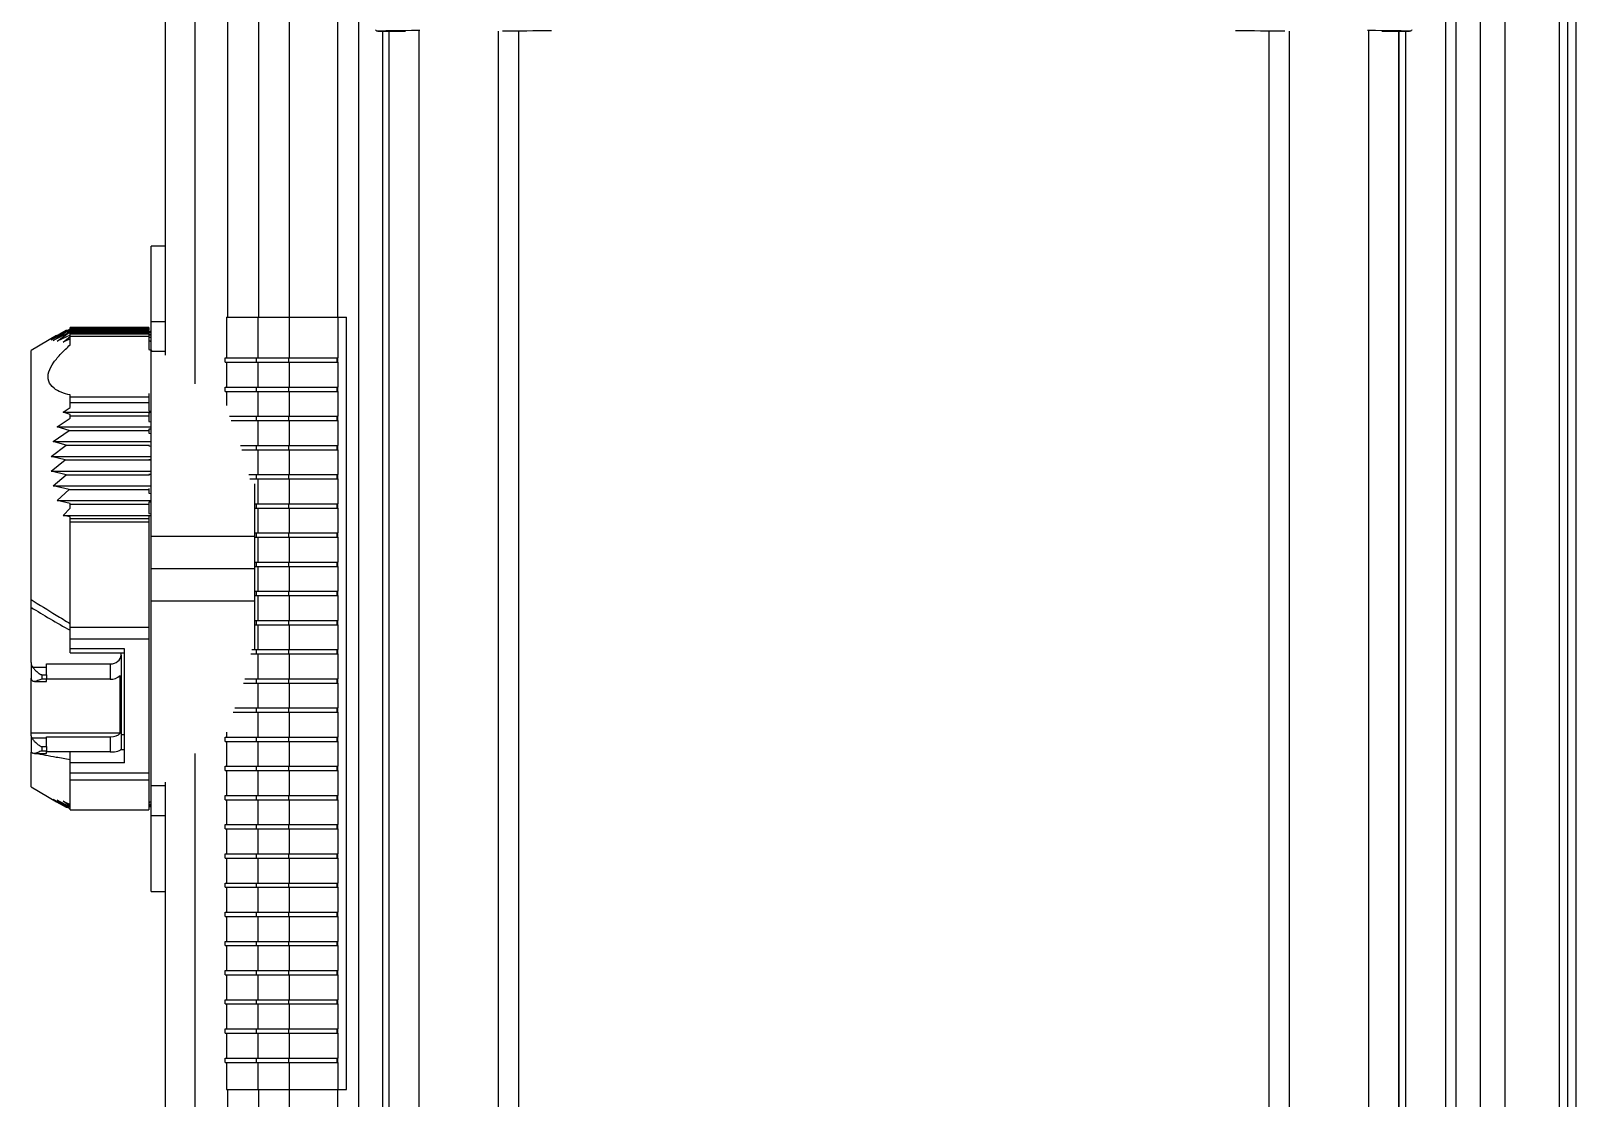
# Model space of a CAD drawing. Extents: x 7 to 135, y 3 to 97.
# Drawn here: x 52.17 to 61.17, y 74.77 to 80.99 of the extents above; entities that cross this region are included whole.
import ezdxf

# ---------------------------------------------------------------- set-up
doc = ezdxf.new("R2010")
doc.units = 0
doc.header["$MEASUREMENT"] = 0
doc.layers.add('OBJECT', color=7, linetype='CONTINUOUS')

msp = doc.modelspace()

# ---------------------------------------------------------------- linework, layer by layer
at = {"layer": 'OBJECT'}
for p, q in [((52.9485, 81.6983), (52.9485, 79.1024)), ((53.1208, 81.6983), (53.1208, 78.9351)), ((53.3126, 81.6983), (53.3126, 79.3245)), ((53.4932, 81.6983), (53.4932, 79.3245)), ((53.6705, 81.6983), (53.6705, 79.3245)), ((53.9522, 81.6983), (53.9522, 79.3245)), ((54.075, 81.6983), (54.075, 73.7293)), ((60.4119, 81.6983), (60.4119, 73.7699)), ((60.4717, 81.6883), (60.4717, 73.9013)), ((60.614, 81.6883), (60.614, 73.9013)), ((60.7578, 81.6883), (60.7578, 73.9013)), ((61.0745, 81.6883), (61.0745, 73.9013)), ((61.1233, 81.6883), (61.1233, 73.9013)), ((61.1733, 73.8961), (61.1733, 81.6883)), ((54.1884, 80.99), (54.3489, 80.99)), ((54.2152, 80.99), (54.2152, 73.7293)), ((54.2525, 80.99), (54.2525, 73.7293)), ((54.4271, 80.9903), (54.4271, 73.7293)), ((54.8894, 80.9903), (54.8894, 73.3543)), ((55.0076, 80.9912), (55.0076, 73.3543)), ((59.3823, 80.9912), (59.3823, 73.3543)), ((59.5007, 80.9903), (59.5007, 73.3543)), ((59.963, 80.9903), (59.963, 73.3543)), ((60.0413, 80.99), (60.2018, 80.99)), ((60.1385, 80.99), (60.1385, 73.3543)), ((60.1396, 80.99), (60.1396, 73.3543)), ((60.1787, 80.99), (60.1787, 73.3543)), ((52.9485, 79.7383), (52.8664, 79.7383)), ((52.8664, 79.298), (52.8664, 79.7383)), ((52.9485, 79.298), (52.8664, 79.298)), ((52.8664, 79.1236), (52.8664, 79.298)), ((53.3063, 79.3245), (53.3063, 79.087)), ((53.3063, 79.3245), (53.4892, 79.3245)), ((53.4892, 79.3245), (53.4892, 79.087)), ((53.4892, 79.3245), (53.6718, 79.3245)), ((53.6718, 79.3245), (53.6718, 79.087)), ((53.6718, 79.3245), (53.9541, 79.3245)), ((53.9541, 79.3245), (53.9541, 79.087)), ((53.9541, 79.3245), (54.0033, 79.3245)), ((54.0033, 79.3245), (54.0033, 74.8245)), ((54.0033, 79.3245), (54.0047, 79.3245)), ((52.3154, 79.2165), (52.1664, 79.1297)), ((52.2832, 79.1977), (52.3705, 79.2483)), ((52.3647, 79.2436), (52.2832, 79.1977)), ((52.2832, 79.193), (52.3647, 79.2436)), ((52.3705, 79.2389), (52.2832, 79.193)), ((52.2952, 79.1882), (52.3705, 79.2389)), ((52.3877, 79.2342), (52.2952, 79.1882)), ((52.3189, 79.1835), (52.3877, 79.2342)), ((52.3943, 79.2192), (52.3189, 79.1835)), ((52.354, 79.1788), (52.3943, 79.212)), ((52.3943, 79.1971), (52.354, 79.1788)), ((52.3647, 79.2436), (52.8539, 79.2436)), ((52.3705, 79.2483), (52.8539, 79.2483)), ((52.3705, 79.2389), (52.8539, 79.2389)), ((52.3791, 79.2483), (52.3877, 79.253)), ((52.3877, 79.253), (52.8539, 79.253)), ((52.3877, 79.2342), (52.8539, 79.2342)), ((52.8539, 79.264), (52.3943, 79.264)), ((52.3943, 79.2577), (52.3943, 79.264)), ((52.3943, 79.253), (52.3943, 79.2577)), ((52.3943, 79.2577), (52.8539, 79.2577)), ((52.3943, 79.2252), (52.3943, 79.2294)), ((52.3943, 79.2294), (52.8539, 79.2294)), ((52.8539, 79.2252), (52.3943, 79.2252)), ((52.3943, 79.2135), (52.3943, 79.2252)), ((52.3943, 79.1627), (52.3943, 79.2135)), ((52.3943, 79.2135), (52.8539, 79.2135)), ((52.8539, 79.264), (52.8539, 79.2577)), ((52.8539, 79.2577), (52.8539, 79.253)), ((52.8539, 79.253), (52.8539, 79.2483)), ((52.8539, 79.2436), (52.8664, 79.2418)), ((52.8539, 79.2389), (52.8539, 79.2351)), ((52.8539, 79.2351), (52.8664, 79.2333)), ((52.8539, 79.2342), (52.8539, 79.2294)), ((52.8539, 79.2294), (52.8539, 79.2252)), ((52.8539, 79.2252), (52.8539, 79.2135)), ((52.8629, 79.2223), (52.8539, 79.2228)), ((52.8539, 79.2175), (52.8664, 79.2157)), ((52.8539, 79.2135), (52.8539, 79.1353)), ((52.8664, 79.2038), (52.8539, 79.2053)), ((52.8539, 79.1878), (52.8664, 79.1859)), ((52.1664, 77.6793), (52.1664, 79.1297)), ((52.9485, 79.1236), (52.8664, 79.1236)), ((52.8664, 78.0463), (52.8664, 79.1236)), ((53.2983, 79.062), (53.2983, 79.087)), ((53.2983, 79.087), (53.4812, 79.087)), ((53.2983, 79.062), (53.4812, 79.062)), ((53.3063, 79.062), (53.3063, 78.917)), ((53.4812, 79.062), (53.4812, 79.087)), ((53.4812, 79.087), (53.6696, 79.087)), ((53.4812, 79.062), (53.6696, 79.062)), ((53.4892, 79.062), (53.4892, 78.917)), ((53.6696, 79.062), (53.6696, 79.087)), ((53.6696, 79.087), (53.9519, 79.087)), ((53.6696, 79.062), (53.9519, 79.062)), ((53.6718, 79.062), (53.6718, 78.917)), ((53.9519, 79.062), (53.9519, 79.087)), ((53.9519, 79.087), (53.9541, 79.087)), ((53.9519, 79.062), (53.9541, 79.062)), ((53.9541, 79.062), (53.9541, 79.087)), ((53.9541, 79.062), (53.9541, 78.917)), ((53.2983, 78.892), (53.2983, 78.917)), ((53.2983, 78.917), (53.4812, 78.917)), ((53.4812, 78.892), (53.4812, 78.917)), ((53.4812, 78.917), (53.6696, 78.917)), ((53.6696, 78.892), (53.6696, 78.917)), ((53.6696, 78.917), (53.9519, 78.917)), ((53.9519, 78.892), (53.9519, 78.917)), ((53.9519, 78.917), (53.9541, 78.917)), ((53.9541, 78.892), (53.9541, 78.917)), ((52.3943, 78.8602), (52.3943, 78.8708)), ((52.3943, 78.8602), (52.8539, 78.8602)), ((52.3943, 78.8278), (52.3943, 78.8602)), ((52.3943, 78.8278), (52.8539, 78.8278)), ((52.3943, 78.7971), (52.3943, 78.8278)), ((52.8539, 78.8789), (52.8539, 78.8602)), ((52.8539, 78.8602), (52.8539, 78.8278)), ((52.8539, 78.8278), (52.8539, 78.7781)), ((53.2983, 78.892), (53.4812, 78.892)), ((53.3063, 78.892), (53.3063, 78.8104)), ((53.4812, 78.892), (53.6696, 78.892)), ((53.4892, 78.892), (53.4892, 78.747)), ((53.6696, 78.892), (53.9519, 78.892)), ((53.6718, 78.892), (53.6718, 78.747)), ((53.9519, 78.892), (53.9541, 78.892)), ((53.9541, 78.892), (53.9541, 78.747)), ((52.3189, 78.6852), (52.3943, 78.7358)), ((52.354, 78.7712), (52.3943, 78.7971)), ((52.3943, 78.7575), (52.354, 78.7712)), ((52.354, 78.7712), (52.8664, 78.7712)), ((52.3943, 78.7503), (52.3943, 78.7575)), ((52.3943, 78.7358), (52.3943, 78.7503)), ((52.3943, 78.7503), (52.8539, 78.7503)), ((52.8539, 78.7781), (52.8664, 78.776)), ((52.8539, 78.7675), (52.8539, 78.7503)), ((52.8539, 78.7503), (52.8539, 78.716)), ((53.3228, 78.747), (53.4812, 78.747)), ((53.4812, 78.722), (53.4812, 78.747)), ((53.4812, 78.747), (53.6696, 78.747)), ((53.6696, 78.722), (53.6696, 78.747)), ((53.6696, 78.747), (53.9519, 78.747)), ((53.9519, 78.722), (53.9519, 78.747)), ((53.9519, 78.747), (53.9541, 78.747)), ((53.9541, 78.722), (53.9541, 78.747)), ((52.2952, 78.5992), (52.3877, 78.6643)), ((52.3877, 78.6643), (52.3189, 78.6852)), ((52.3189, 78.6852), (52.8664, 78.6852)), ((52.3877, 78.6643), (52.8539, 78.6643)), ((52.8539, 78.716), (52.8664, 78.7139)), ((52.8539, 78.6712), (52.8539, 78.6643)), ((52.8539, 78.6643), (52.8539, 78.6483)), ((52.8539, 78.6483), (52.8664, 78.6461)), ((53.3335, 78.722), (53.4812, 78.722)), ((53.4812, 78.722), (53.6696, 78.722)), ((53.4892, 78.722), (53.4892, 78.577)), ((53.6696, 78.722), (53.9519, 78.722)), ((53.6718, 78.722), (53.6718, 78.577)), ((53.9519, 78.722), (53.9541, 78.722)), ((53.9541, 78.722), (53.9541, 78.577)), ((52.2832, 78.5133), (52.3705, 78.5783)), ((52.3705, 78.5783), (52.2952, 78.5992)), ((52.2952, 78.5992), (52.8664, 78.5992)), ((52.3705, 78.5783), (52.8539, 78.5783)), ((52.8539, 78.5799), (52.8539, 78.5783)), ((52.8539, 78.5783), (52.8539, 78.5741)), ((52.8539, 78.5741), (52.8664, 78.5719)), ((53.3878, 78.577), (53.4812, 78.577)), ((53.3959, 78.552), (53.4812, 78.552)), ((53.4812, 78.552), (53.4812, 78.577)), ((53.4812, 78.577), (53.6696, 78.577)), ((53.4812, 78.552), (53.6696, 78.552)), ((53.4892, 78.552), (53.4892, 78.407)), ((53.6696, 78.552), (53.6696, 78.577)), ((53.6696, 78.577), (53.9519, 78.577)), ((53.6696, 78.552), (53.9519, 78.552)), ((53.6718, 78.552), (53.6718, 78.407)), ((53.9519, 78.552), (53.9519, 78.577)), ((53.9519, 78.577), (53.9541, 78.577)), ((53.9519, 78.552), (53.9541, 78.552)), ((53.9541, 78.552), (53.9541, 78.577)), ((53.9541, 78.552), (53.9541, 78.407)), ((52.3647, 78.4924), (52.2832, 78.5133)), ((52.2832, 78.5133), (52.8664, 78.5133)), ((52.2832, 78.4273), (52.3647, 78.4924)), ((52.3647, 78.4924), (52.8539, 78.4924)), ((52.8539, 78.4924), (52.8664, 78.4901)), ((52.3705, 78.4064), (52.2832, 78.4273)), ((52.2832, 78.4273), (52.8664, 78.4273)), ((52.2952, 78.3413), (52.3705, 78.4064)), ((52.3705, 78.4064), (52.8539, 78.4064)), ((52.8539, 78.4078), (52.8539, 78.4064)), ((52.8539, 78.4064), (52.8539, 78.4015)), ((53.4365, 78.407), (53.4812, 78.407)), ((53.4425, 78.382), (53.4812, 78.382)), ((53.4812, 78.382), (53.4812, 78.407)), ((53.4812, 78.407), (53.6696, 78.407)), ((53.4812, 78.382), (53.6696, 78.382)), ((53.4892, 78.382), (53.4892, 78.237)), ((53.6696, 78.382), (53.6696, 78.407)), ((53.6696, 78.407), (53.9519, 78.407)), ((53.6696, 78.382), (53.9519, 78.382)), ((53.6718, 78.382), (53.6718, 78.237)), ((53.9519, 78.382), (53.9519, 78.407)), ((53.9519, 78.407), (53.9541, 78.407)), ((53.9519, 78.382), (53.9541, 78.382)), ((53.9541, 78.382), (53.9541, 78.407)), ((53.9541, 78.382), (53.9541, 78.237)), ((52.3877, 78.3204), (52.2952, 78.3413)), ((52.2952, 78.3413), (52.8664, 78.3413)), ((52.3189, 78.2553), (52.3877, 78.3204)), ((52.3877, 78.3204), (52.8539, 78.3204)), ((52.8539, 78.3256), (52.8539, 78.3204)), ((52.8539, 78.3204), (52.8539, 78.2991)), ((52.8539, 78.2991), (52.8664, 78.2967)), ((53.4704, 78.0463), (53.4704, 78.3537)), ((52.3943, 78.2391), (52.3189, 78.2553)), ((52.3189, 78.2553), (52.8664, 78.2553)), ((52.354, 78.1694), (52.3943, 78.212)), ((52.3943, 78.2345), (52.3943, 78.2391)), ((52.3943, 78.212), (52.3943, 78.2345)), ((52.3943, 78.2345), (52.8539, 78.2345)), ((52.8664, 78.2461), (52.8539, 78.2455)), ((52.8539, 78.2455), (52.8539, 78.2345)), ((52.8539, 78.2345), (52.8539, 78.1809)), ((53.4704, 78.237), (53.4812, 78.237)), ((53.4704, 78.212), (53.4812, 78.212)), ((53.4812, 78.212), (53.4812, 78.237)), ((53.4812, 78.237), (53.6696, 78.237)), ((53.4812, 78.212), (53.6696, 78.212)), ((53.4892, 78.212), (53.4892, 78.067)), ((53.6696, 78.212), (53.6696, 78.237)), ((53.6696, 78.237), (53.9519, 78.237)), ((53.6696, 78.212), (53.9519, 78.212)), ((53.6718, 78.212), (53.6718, 78.067)), ((53.9519, 78.212), (53.9519, 78.237)), ((53.9519, 78.237), (53.9541, 78.237)), ((53.9519, 78.212), (53.9541, 78.212)), ((53.9541, 78.212), (53.9541, 78.237)), ((53.9541, 78.212), (53.9541, 78.067)), ((52.3943, 78.161), (52.354, 78.1694)), ((52.354, 78.1694), (52.8664, 78.1694)), ((52.3943, 78.1512), (52.3943, 78.161)), ((52.3943, 78.1512), (52.8539, 78.1512)), ((52.3943, 78.1309), (52.3943, 78.1512)), ((52.3943, 78.1309), (52.8539, 78.1309)), ((52.3943, 77.5176), (52.3943, 78.1309)), ((52.8539, 78.1809), (52.8664, 78.1785)), ((52.8539, 78.1672), (52.8539, 78.1512)), ((52.8539, 78.1512), (52.8539, 78.1309)), ((52.8539, 78.1309), (52.8539, 77.5176)), ((53.4704, 78.0463), (52.8664, 78.0463)), ((52.8664, 77.8583), (52.8664, 78.0463)), ((53.4704, 78.067), (53.4812, 78.067)), ((53.4704, 77.8583), (53.4704, 78.0463)), ((53.4704, 78.042), (53.4812, 78.042)), ((53.4812, 78.042), (53.4812, 78.067)), ((53.4812, 78.067), (53.6696, 78.067)), ((53.4812, 78.042), (53.6696, 78.042)), ((53.4892, 78.042), (53.4892, 77.897)), ((53.6696, 78.042), (53.6696, 78.067)), ((53.6696, 78.067), (53.9519, 78.067)), ((53.6696, 78.042), (53.9519, 78.042)), ((53.6718, 78.042), (53.6718, 77.897)), ((53.9519, 78.042), (53.9519, 78.067)), ((53.9519, 78.067), (53.9541, 78.067)), ((53.9519, 78.042), (53.9541, 78.042)), ((53.9541, 78.042), (53.9541, 78.067)), ((53.9541, 78.042), (53.9541, 77.897)), ((53.4704, 77.8583), (52.8664, 77.8583)), ((52.8664, 77.6703), (52.8664, 77.8583)), ((53.4704, 77.897), (53.4812, 77.897)), ((53.4704, 77.872), (53.4812, 77.872)), ((53.4704, 77.6703), (53.4704, 77.8583)), ((53.4812, 77.872), (53.4812, 77.897)), ((53.4812, 77.897), (53.6696, 77.897)), ((53.4812, 77.872), (53.6696, 77.872)), ((53.4892, 77.872), (53.4892, 77.727)), ((53.6696, 77.872), (53.6696, 77.897)), ((53.6696, 77.897), (53.9519, 77.897)), ((53.6696, 77.872), (53.9519, 77.872)), ((53.6718, 77.872), (53.6718, 77.727)), ((53.9519, 77.872), (53.9519, 77.897)), ((53.9519, 77.897), (53.9541, 77.897)), ((53.9519, 77.872), (53.9541, 77.872)), ((53.9541, 77.872), (53.9541, 77.897)), ((53.9541, 77.872), (53.9541, 77.727)), ((52.1664, 77.629), (52.1664, 77.6793)), ((53.4704, 77.6703), (52.8664, 77.6703)), ((52.8664, 76.593), (52.8664, 77.6703)), ((53.4704, 77.727), (53.4812, 77.727)), ((53.4704, 77.702), (53.4812, 77.702)), ((53.4704, 77.387), (53.4704, 77.6703)), ((53.4812, 77.702), (53.4812, 77.727)), ((53.4812, 77.727), (53.6696, 77.727)), ((53.4812, 77.702), (53.6696, 77.702)), ((53.4892, 77.702), (53.4892, 77.557)), ((53.6696, 77.702), (53.6696, 77.727)), ((53.6696, 77.727), (53.9519, 77.727)), ((53.6696, 77.702), (53.9519, 77.702)), ((53.6718, 77.702), (53.6718, 77.557)), ((53.9519, 77.702), (53.9519, 77.727)), ((53.9519, 77.727), (53.9541, 77.727)), ((53.9519, 77.702), (53.9541, 77.702)), ((53.9541, 77.702), (53.9541, 77.727)), ((53.9541, 77.702), (53.9541, 77.557)), ((52.1664, 77.311), (52.1664, 77.629)), ((52.1742, 77.629), (52.1664, 77.629)), ((53.4704, 77.557), (53.4812, 77.557)), ((53.4812, 77.532), (53.4812, 77.557)), ((53.4812, 77.557), (53.6696, 77.557)), ((53.6696, 77.532), (53.6696, 77.557)), ((53.6696, 77.557), (53.9519, 77.557)), ((53.9519, 77.532), (53.9519, 77.557)), ((53.9519, 77.557), (53.9541, 77.557)), ((53.9541, 77.532), (53.9541, 77.557)), ((52.3943, 77.5176), (52.8539, 77.5176)), ((52.3943, 77.4494), (52.3943, 77.5176)), ((52.8539, 77.5176), (52.8539, 77.4494)), ((53.4704, 77.532), (53.4812, 77.532)), ((53.4812, 77.532), (53.6696, 77.532)), ((53.4892, 77.532), (53.4892, 77.387)), ((53.6696, 77.532), (53.9519, 77.532)), ((53.6718, 77.532), (53.6718, 77.387)), ((53.9519, 77.532), (53.9541, 77.532)), ((53.9541, 77.532), (53.9541, 77.387)), ((52.3943, 77.4494), (52.8539, 77.4494)), ((52.3943, 77.3913), (52.3943, 77.4494)), ((52.7114, 77.3913), (52.3943, 77.3913)), ((52.3943, 77.3684), (52.3943, 77.3913)), ((52.7114, 76.7276), (52.7114, 77.3913)), ((52.8539, 77.4494), (52.8539, 76.6695)), ((53.4539, 77.387), (53.4812, 77.387)), ((53.4812, 77.362), (53.4812, 77.387)), ((53.4812, 77.387), (53.6696, 77.387)), ((53.6696, 77.362), (53.6696, 77.387)), ((53.6696, 77.387), (53.9519, 77.387)), ((53.9519, 77.362), (53.9519, 77.387)), ((53.9519, 77.387), (53.9541, 77.387)), ((53.9541, 77.362), (53.9541, 77.387)), ((52.1664, 77.311), (52.1664, 77.22)), ((52.2564, 77.3039), (52.6284, 77.3039)), ((52.2564, 77.2819), (52.2564, 77.3039)), ((52.3943, 77.3684), (52.7114, 77.3684)), ((52.6284, 77.3039), (52.6284, 77.2153)), ((52.6909, 77.3551), (52.6909, 77.3684)), ((52.6909, 77.3551), (52.6909, 76.807)), ((53.4486, 77.362), (53.4812, 77.362)), ((53.4812, 77.362), (53.6696, 77.362)), ((53.4892, 77.362), (53.4892, 77.217)), ((53.6696, 77.362), (53.9519, 77.362)), ((53.6718, 77.362), (53.6718, 77.217)), ((53.9519, 77.362), (53.9541, 77.362)), ((53.9541, 77.362), (53.9541, 77.217)), ((52.1664, 76.8993), (52.1664, 77.22)), ((52.2564, 77.2819), (52.1775, 77.2819)), ((52.1856, 77.2012), (52.2564, 77.2012)), ((52.2289, 77.2409), (52.2289, 77.2143)), ((52.2289, 77.2409), (52.2564, 77.2409)), ((52.2564, 77.2143), (52.2289, 77.2143)), ((52.2564, 77.2409), (52.2564, 77.2819)), ((52.2564, 77.2409), (52.2564, 77.2143)), ((52.6284, 77.2153), (52.2564, 77.2153)), ((52.2564, 77.2012), (52.2564, 77.2143)), ((52.6857, 76.8993), (52.6857, 77.2356)), ((53.4118, 77.217), (53.4812, 77.217)), ((53.4812, 77.192), (53.4812, 77.217)), ((53.4812, 77.217), (53.6696, 77.217)), ((53.6696, 77.192), (53.6696, 77.217)), ((53.6696, 77.217), (53.9519, 77.217)), ((53.9519, 77.192), (53.9519, 77.217)), ((53.9519, 77.217), (53.9541, 77.217)), ((53.9541, 77.192), (53.9541, 77.217)), ((53.4044, 77.192), (53.4812, 77.192)), ((53.4812, 77.192), (53.6696, 77.192)), ((53.4892, 77.192), (53.4892, 77.047)), ((53.6696, 77.192), (53.9519, 77.192)), ((53.6718, 77.192), (53.6718, 77.047)), ((53.9519, 77.192), (53.9541, 77.192)), ((53.9541, 77.192), (53.9541, 77.047)), ((53.3447, 77.022), (53.4812, 77.022)), ((53.3546, 77.047), (53.4812, 77.047)), ((53.4812, 77.022), (53.4812, 77.047)), ((53.4812, 77.047), (53.6696, 77.047)), ((53.4812, 77.022), (53.6696, 77.022)), ((53.4892, 77.022), (53.4892, 76.877)), ((53.6696, 77.022), (53.6696, 77.047)), ((53.6696, 77.047), (53.9519, 77.047)), ((53.6696, 77.022), (53.9519, 77.022)), ((53.6718, 77.022), (53.6718, 76.877)), ((53.9519, 77.022), (53.9519, 77.047)), ((53.9519, 77.047), (53.9541, 77.047)), ((53.9519, 77.022), (53.9541, 77.022)), ((53.9541, 77.022), (53.9541, 77.047)), ((53.9541, 77.022), (53.9541, 76.877)), ((52.6857, 76.8993), (52.1664, 76.8993)), ((52.1664, 76.8838), (52.1664, 76.8993)), ((52.1664, 76.8838), (52.1664, 76.7928)), ((52.2564, 76.8713), (52.1708, 76.8713)), ((52.2564, 76.8791), (52.6284, 76.8791)), ((52.2564, 76.8713), (52.2564, 76.8791)), ((52.2564, 76.8218), (52.2564, 76.8713)), ((52.6284, 76.8791), (52.6284, 76.7905)), ((52.7114, 76.8901), (52.6909, 76.8901)), ((53.2983, 76.852), (53.2983, 76.877)), ((53.2983, 76.877), (53.4812, 76.877)), ((53.2983, 76.852), (53.4812, 76.852)), ((53.3063, 76.9061), (53.3063, 76.877)), ((53.3063, 76.852), (53.3063, 76.707)), ((53.4812, 76.852), (53.4812, 76.877)), ((53.4812, 76.877), (53.6696, 76.877)), ((53.4812, 76.852), (53.6696, 76.852)), ((53.4892, 76.852), (53.4892, 76.707)), ((53.6696, 76.852), (53.6696, 76.877)), ((53.6696, 76.877), (53.9519, 76.877)), ((53.6696, 76.852), (53.9519, 76.852)), ((53.6718, 76.852), (53.6718, 76.707)), ((53.9519, 76.852), (53.9519, 76.877)), ((53.9519, 76.877), (53.9541, 76.877)), ((53.9519, 76.852), (53.9541, 76.852)), ((53.9541, 76.852), (53.9541, 76.877)), ((53.9541, 76.852), (53.9541, 76.707)), ((52.1664, 76.786), (52.1664, 76.7894)), ((52.1664, 76.5869), (52.1664, 76.786)), ((52.1764, 76.7842), (52.1664, 76.786)), ((52.1857, 76.7821), (52.2564, 76.7821)), ((52.2289, 76.8218), (52.2289, 76.7952)), ((52.2289, 76.8218), (52.2564, 76.8218)), ((52.2564, 76.7952), (52.2289, 76.7952)), ((52.2564, 76.8218), (52.2564, 76.7952)), ((52.2564, 76.7821), (52.2564, 76.7952)), ((52.6284, 76.7905), (52.2564, 76.7905)), ((52.3943, 76.7276), (52.3943, 76.7905)), ((52.7114, 76.8031), (52.6892, 76.8031)), ((53.1208, 76.7814), (53.1208, 73.7123)), ((52.3943, 76.6695), (52.3943, 76.7276)), ((52.7114, 76.7276), (52.3943, 76.7276)), ((52.3943, 76.6695), (52.8539, 76.6695)), ((52.3943, 76.6277), (52.3943, 76.6695)), ((52.8539, 76.6695), (52.8539, 76.6277)), ((53.2983, 76.682), (53.2983, 76.707)), ((53.2983, 76.707), (53.4812, 76.707)), ((53.2983, 76.682), (53.4812, 76.682)), ((53.3063, 76.682), (53.3063, 76.537)), ((53.4812, 76.682), (53.4812, 76.707)), ((53.4812, 76.707), (53.6696, 76.707)), ((53.4812, 76.682), (53.6696, 76.682)), ((53.4892, 76.682), (53.4892, 76.537)), ((53.6696, 76.682), (53.6696, 76.707)), ((53.6696, 76.707), (53.9519, 76.707)), ((53.6696, 76.682), (53.9519, 76.682)), ((53.6718, 76.682), (53.6718, 76.537)), ((53.9519, 76.682), (53.9519, 76.707)), ((53.9519, 76.707), (53.9541, 76.707)), ((53.9519, 76.682), (53.9541, 76.682)), ((53.9541, 76.682), (53.9541, 76.707)), ((53.9541, 76.682), (53.9541, 76.537)), ((52.1664, 76.5869), (52.3154, 76.5)), ((52.3943, 76.6277), (52.8539, 76.6277)), ((52.3943, 76.4535), (52.3943, 76.6277)), ((52.8539, 76.6277), (52.8539, 76.4535)), ((52.9485, 76.593), (52.8664, 76.593)), ((52.8664, 76.4185), (52.8664, 76.593)), ((52.9485, 76.6142), (52.9485, 73.1483)), ((52.2952, 76.5142), (52.3877, 76.4635)), ((52.3705, 76.4683), (52.2952, 76.5142)), ((52.3155, 76.5002), (52.3705, 76.4683)), ((52.3189, 76.5095), (52.3943, 76.4701)), ((52.3877, 76.4635), (52.3189, 76.5095)), ((52.354, 76.5048), (52.3943, 76.4846)), ((52.3943, 76.4747), (52.354, 76.5048)), ((52.8539, 76.4994), (52.8664, 76.501)), ((52.8539, 76.4855), (52.8664, 76.4872)), ((53.2983, 76.512), (53.2983, 76.537)), ((53.2983, 76.537), (53.4812, 76.537)), ((53.2983, 76.512), (53.4812, 76.512)), ((53.3063, 76.512), (53.3063, 76.367)), ((53.4812, 76.512), (53.4812, 76.537)), ((53.4812, 76.537), (53.6696, 76.537)), ((53.4812, 76.512), (53.6696, 76.512)), ((53.4892, 76.512), (53.4892, 76.367)), ((53.6696, 76.512), (53.6696, 76.537)), ((53.6696, 76.537), (53.9519, 76.537)), ((53.6696, 76.512), (53.9519, 76.512)), ((53.6718, 76.512), (53.6718, 76.367)), ((53.9519, 76.512), (53.9519, 76.537)), ((53.9519, 76.537), (53.9541, 76.537)), ((53.9519, 76.512), (53.9541, 76.512)), ((53.9541, 76.512), (53.9541, 76.537)), ((53.9541, 76.512), (53.9541, 76.367)), ((52.3705, 76.4683), (52.3791, 76.4683)), ((52.3877, 76.4635), (52.3943, 76.4635)), ((52.3943, 76.4535), (52.8539, 76.4535)), ((52.3943, 76.4525), (52.3943, 76.4535)), ((52.3943, 76.4525), (52.8539, 76.4525)), ((52.8539, 76.4716), (52.8664, 76.4733)), ((52.8664, 76.4733), (52.8539, 76.4717)), ((52.8539, 76.4535), (52.8539, 76.4525)), ((52.9485, 76.4185), (52.8664, 76.4185)), ((52.8664, 75.9783), (52.8664, 76.4185)), ((53.2983, 76.342), (53.2983, 76.367)), ((53.2983, 76.367), (53.4812, 76.367)), ((53.2983, 76.342), (53.4812, 76.342)), ((53.3063, 76.342), (53.3063, 76.197)), ((53.4812, 76.342), (53.4812, 76.367)), ((53.4812, 76.367), (53.6696, 76.367)), ((53.4812, 76.342), (53.6696, 76.342)), ((53.4892, 76.342), (53.4892, 76.197)), ((53.6696, 76.342), (53.6696, 76.367)), ((53.6696, 76.367), (53.9519, 76.367)), ((53.6696, 76.342), (53.9519, 76.342)), ((53.6718, 76.342), (53.6718, 76.197)), ((53.9519, 76.342), (53.9519, 76.367)), ((53.9519, 76.367), (53.9541, 76.367)), ((53.9519, 76.342), (53.9541, 76.342)), ((53.9541, 76.342), (53.9541, 76.367)), ((53.9541, 76.342), (53.9541, 76.197)), ((53.2983, 76.172), (53.2983, 76.197)), ((53.2983, 76.197), (53.4812, 76.197)), ((53.2983, 76.172), (53.4812, 76.172)), ((53.3063, 76.172), (53.3063, 76.027)), ((53.4812, 76.172), (53.4812, 76.197)), ((53.4812, 76.197), (53.6696, 76.197)), ((53.4812, 76.172), (53.6696, 76.172)), ((53.4892, 76.172), (53.4892, 76.027)), ((53.6696, 76.172), (53.6696, 76.197)), ((53.6696, 76.197), (53.9519, 76.197)), ((53.6696, 76.172), (53.9519, 76.172)), ((53.6718, 76.172), (53.6718, 76.027)), ((53.9519, 76.172), (53.9519, 76.197)), ((53.9519, 76.197), (53.9541, 76.197)), ((53.9519, 76.172), (53.9541, 76.172)), ((53.9541, 76.172), (53.9541, 76.197)), ((53.9541, 76.172), (53.9541, 76.027)), ((53.2983, 76.002), (53.2983, 76.027)), ((53.2983, 76.027), (53.4812, 76.027)), ((53.4812, 76.002), (53.4812, 76.027)), ((53.4812, 76.027), (53.6696, 76.027)), ((53.6696, 76.002), (53.6696, 76.027)), ((53.6696, 76.027), (53.9519, 76.027)), ((53.9519, 76.002), (53.9519, 76.027)), ((53.9519, 76.027), (53.9541, 76.027)), ((53.9541, 76.002), (53.9541, 76.027)), ((52.8664, 75.9783), (52.9485, 75.9783)), ((53.2983, 76.002), (53.4812, 76.002)), ((53.3063, 76.002), (53.3063, 75.857)), ((53.4812, 76.002), (53.6696, 76.002)), ((53.4892, 76.002), (53.4892, 75.857)), ((53.6696, 76.002), (53.9519, 76.002)), ((53.6718, 76.002), (53.6718, 75.857)), ((53.9519, 76.002), (53.9541, 76.002)), ((53.9541, 76.002), (53.9541, 75.857)), ((53.2983, 75.832), (53.2983, 75.857)), ((53.2983, 75.857), (53.4812, 75.857)), ((53.4812, 75.832), (53.4812, 75.857)), ((53.4812, 75.857), (53.6696, 75.857)), ((53.6696, 75.832), (53.6696, 75.857)), ((53.6696, 75.857), (53.9519, 75.857)), ((53.9519, 75.832), (53.9519, 75.857)), ((53.9519, 75.857), (53.9541, 75.857)), ((53.9541, 75.832), (53.9541, 75.857)), ((53.2983, 75.832), (53.4812, 75.832)), ((53.3063, 75.832), (53.3063, 75.687)), ((53.4812, 75.832), (53.6696, 75.832)), ((53.4892, 75.832), (53.4892, 75.687)), ((53.6696, 75.832), (53.9519, 75.832)), ((53.6718, 75.832), (53.6718, 75.687)), ((53.9519, 75.832), (53.9541, 75.832)), ((53.9541, 75.832), (53.9541, 75.687)), ((53.2983, 75.662), (53.2983, 75.687)), ((53.2983, 75.687), (53.4812, 75.687)), ((53.4812, 75.662), (53.4812, 75.687)), ((53.4812, 75.687), (53.6696, 75.687)), ((53.6696, 75.662), (53.6696, 75.687)), ((53.6696, 75.687), (53.9519, 75.687)), ((53.9519, 75.662), (53.9519, 75.687)), ((53.9519, 75.687), (53.9541, 75.687)), ((53.9541, 75.662), (53.9541, 75.687)), ((53.2983, 75.662), (53.4812, 75.662)), ((53.3063, 75.662), (53.3063, 75.517)), ((53.4812, 75.662), (53.6696, 75.662)), ((53.4892, 75.662), (53.4892, 75.517)), ((53.6696, 75.662), (53.9519, 75.662)), ((53.6718, 75.662), (53.6718, 75.517)), ((53.9519, 75.662), (53.9541, 75.662)), ((53.9541, 75.662), (53.9541, 75.517)), ((53.2983, 75.492), (53.2983, 75.517)), ((53.2983, 75.517), (53.4812, 75.517)), ((53.2983, 75.492), (53.4812, 75.492)), ((53.3063, 75.492), (53.3063, 75.347)), ((53.4812, 75.492), (53.4812, 75.517)), ((53.4812, 75.517), (53.6696, 75.517)), ((53.4812, 75.492), (53.6696, 75.492)), ((53.4892, 75.492), (53.4892, 75.347)), ((53.6696, 75.492), (53.6696, 75.517)), ((53.6696, 75.517), (53.9519, 75.517)), ((53.6696, 75.492), (53.9519, 75.492)), ((53.6718, 75.492), (53.6718, 75.347)), ((53.9519, 75.492), (53.9519, 75.517)), ((53.9519, 75.517), (53.9541, 75.517)), ((53.9519, 75.492), (53.9541, 75.492)), ((53.9541, 75.492), (53.9541, 75.517)), ((53.9541, 75.492), (53.9541, 75.347)), ((53.2983, 75.322), (53.2983, 75.347)), ((53.2983, 75.347), (53.4812, 75.347)), ((53.2983, 75.322), (53.4812, 75.322)), ((53.3063, 75.322), (53.3063, 75.177)), ((53.4812, 75.322), (53.4812, 75.347)), ((53.4812, 75.347), (53.6696, 75.347)), ((53.4812, 75.322), (53.6696, 75.322)), ((53.4892, 75.322), (53.4892, 75.177)), ((53.6696, 75.322), (53.6696, 75.347)), ((53.6696, 75.347), (53.9519, 75.347)), ((53.6696, 75.322), (53.9519, 75.322)), ((53.6718, 75.322), (53.6718, 75.177)), ((53.9519, 75.322), (53.9519, 75.347)), ((53.9519, 75.347), (53.9541, 75.347)), ((53.9519, 75.322), (53.9541, 75.322)), ((53.9541, 75.322), (53.9541, 75.347)), ((53.9541, 75.322), (53.9541, 75.177)), ((53.2983, 75.152), (53.2983, 75.177)), ((53.2983, 75.177), (53.4812, 75.177)), ((53.2983, 75.152), (53.4812, 75.152)), ((53.3063, 75.152), (53.3063, 75.007)), ((53.4812, 75.152), (53.4812, 75.177)), ((53.4812, 75.177), (53.6696, 75.177)), ((53.4812, 75.152), (53.6696, 75.152)), ((53.4892, 75.152), (53.4892, 75.007)), ((53.6696, 75.152), (53.6696, 75.177)), ((53.6696, 75.177), (53.9519, 75.177)), ((53.6696, 75.152), (53.9519, 75.152)), ((53.6718, 75.152), (53.6718, 75.007)), ((53.9519, 75.152), (53.9519, 75.177)), ((53.9519, 75.177), (53.9541, 75.177)), ((53.9519, 75.152), (53.9541, 75.152)), ((53.9541, 75.152), (53.9541, 75.177)), ((53.9541, 75.152), (53.9541, 75.007)), ((53.2983, 74.982), (53.2983, 75.007)), ((53.2983, 75.007), (53.4812, 75.007)), ((53.2983, 74.982), (53.4812, 74.982)), ((53.3063, 74.982), (53.3063, 74.8245)), ((53.4812, 74.982), (53.4812, 75.007)), ((53.4812, 75.007), (53.6696, 75.007)), ((53.4812, 74.982), (53.6696, 74.982)), ((53.4892, 74.982), (53.4892, 74.8245)), ((53.6696, 74.982), (53.6696, 75.007)), ((53.6696, 75.007), (53.9519, 75.007)), ((53.6696, 74.982), (53.9519, 74.982)), ((53.6718, 74.982), (53.6718, 74.8245)), ((53.9519, 74.982), (53.9519, 75.007)), ((53.9519, 75.007), (53.9541, 75.007)), ((53.9519, 74.982), (53.9541, 74.982)), ((53.9541, 74.982), (53.9541, 75.007)), ((53.9541, 74.982), (53.9541, 74.8245)), ((53.3063, 74.8245), (53.4892, 74.8245)), ((53.3126, 74.8245), (53.3126, 73.9013)), ((53.4892, 74.8245), (53.6718, 74.8245)), ((53.4932, 74.8245), (53.4932, 73.9013)), ((53.6705, 74.8245), (53.6705, 73.7293)), ((53.6718, 74.8245), (53.9541, 74.8245)), ((53.9522, 74.8245), (53.9522, 73.7293)), ((53.9541, 74.8245), (54.0033, 74.8245)), ((54.0033, 74.8245), (54.0047, 74.8245))]:
    msp.add_line(p, q, dxfattribs=at)
for centre, radius, start, end in [((52.1875, 77.2204), 0.0211, 181.15141, 217.70401), ((52.6338, 77.2911), 0.076, 265.93415, 313.01642)]:
    msp.add_arc(centre, radius, start, end, dxfattribs=at)
for centre, major_axis, ratio, start_param, end_param in [((54.4329, 80.9897), (0.245, 0), 0.017455, 1.573284, 3.075212), ((57.2025, 80.9382), (3.7397, -0.0002), 0.017455, 2.135529, 2.228925), ((57.2025, 80.9382), (3.7397, -0.0002), 0.017455, 0.917644, 1.01104), ((59.9574, 80.9897), (0.245, 0), 0.017455, 0.071357, 1.573284), ((52.2289, 77.311), (0.0625, 0), 0.818678, 3.141593, 3.746811), ((52.6284, 77.3551), (0.0625, 0), 0.818678, 4.712389, 6.283185), ((52.2289, 76.8838), (0.0625, 0), 0.541642, 3.141593, 3.519103), ((52.6284, 76.9129), (0.0625, 0), 0.541642, 4.712389, 5.869231), ((52.2289, 76.7928), (0.0625, 0), 0.26457, 3.141593, 3.746807), ((52.6284, 76.807), (0.0625, 0), 0.26457, 4.712389, 6.283185)]:
    msp.add_ellipse(centre, major_axis=major_axis, ratio=ratio, start_param=start_param, end_param=end_param, dxfattribs=at)
for points, knots in [([(54.1884, 80.99), (54.1872, 80.9901), (54.1847, 80.9903), (54.1808, 80.9917), (54.177, 80.9943), (54.1754, 80.9968), (54.1745, 80.9982)], [0, 0, 0, 0, 0.176637, 0.351697, 0.634342, 1, 1, 1, 1]), ([(60.2158, 80.9982), (60.2146, 80.9965), (60.2129, 80.9939), (60.2085, 80.9914), (60.2051, 80.9902), (60.2028, 80.99), (60.2018, 80.99)], [0, 0, 0, 0, 0.4521891, 0.6739576, 0.8577407, 1, 1, 1, 1]), ([(52.8664, 79.2343), (52.8637, 79.2349), (52.8596, 79.2358), (52.8553, 79.2359), (52.8539, 79.2359)], [0, 0, 0, 0, 0.661634, 1, 1, 1, 1]), ([(52.8664, 79.1824), (52.8655, 79.1827), (52.8615, 79.1837), (52.8572, 79.1837), (52.8539, 79.1837)], [0, 0, 0, 0, 0.23309, 1, 1, 1, 1]), ([(52.3943, 78.8708), (52.3764, 78.8756), (52.3409, 78.8854), (52.295, 78.9106), (52.2635, 78.9492), (52.2648, 79.0033), (52.2957, 79.0596), (52.3402, 79.1127), (52.3762, 79.146), (52.3943, 79.1627)], [0, 0, 0, 0, 0.132478, 0.264598, 0.424795, 0.586022, 0.731881, 0.86575, 1, 1, 1, 1]), ([(52.8539, 79.1353), (52.8574, 79.135), (52.8637, 79.1346), (52.869, 79.132), (52.8713, 79.1309)], [0, 0, 0, 0, 0.563276, 1, 1, 1, 1]), ([(52.8664, 78.7684), (52.8633, 78.768), (52.8592, 78.7675), (52.8549, 78.7675), (52.8539, 78.7675)], [0, 0, 0, 0, 0.7711501, 1, 1, 1, 1]), ([(52.8664, 78.672), (52.8654, 78.6718), (52.8615, 78.6712), (52.8572, 78.6712), (52.8539, 78.6712)], [0, 0, 0, 0, 0.255715, 1, 1, 1, 1]), ([(52.8664, 78.4931), (52.8646, 78.4929), (52.8606, 78.4924), (52.8563, 78.4924), (52.8539, 78.4924)], [0, 0, 0, 0, 0.442943, 1, 1, 1, 1]), ([(52.8664, 78.4085), (52.8637, 78.4082), (52.8596, 78.4078), (52.8553, 78.4078), (52.8539, 78.4078)], [0, 0, 0, 0, 0.661634, 1, 1, 1, 1]), ([(52.8664, 78.1677), (52.8655, 78.1676), (52.8615, 78.1671), (52.8572, 78.1672), (52.8539, 78.1672)], [0, 0, 0, 0, 0.23309, 1, 1, 1, 1]), ([(52.1664, 77.6793), (52.2149, 77.6487), (52.2901, 77.6012), (52.367, 77.5556), (52.3943, 77.5394)], [0, 0, 0, 0, 0.644903, 1, 1, 1, 1]), ([(52.1664, 77.6355), (52.1664, 77.6354), (52.1664, 77.635), (52.1664, 77.6416), (52.1664, 77.6537), (52.1664, 77.6669), (52.1664, 77.6757), (52.1664, 77.6793)], [0, 0, 0, 0, 0.138299, 0.405329, 0.633825, 0.850688, 1, 1, 1, 1]), ([(52.1656, 77.6342), (52.2026, 77.6113), (52.2775, 77.565), (52.355, 77.5215), (52.3943, 77.4995)], [0, 0, 0, 0, 0.493691, 1, 1, 1, 1]), ([(52.2289, 77.2143), (52.2273, 77.2141), (52.2211, 77.2133), (52.2081, 77.2061), (52.1925, 77.2011), (52.1783, 77.2008), (52.1733, 77.2053), (52.1708, 77.2075)], [0, 0, 0, 0, 0.058881, 0.22567, 0.586691, 0.798504, 1, 1, 1, 1]), ([(52.1775, 77.2819), (52.1816, 77.2772), (52.1911, 77.2666), (52.206, 77.2533), (52.2177, 77.245), (52.224, 77.2414), (52.2275, 77.241), (52.2289, 77.2409)], [0, 0, 0, 0, 0.298363, 0.683514, 0.846611, 0.940071, 1, 1, 1, 1]), ([(52.1708, 76.8713), (52.1729, 76.8685), (52.1777, 76.8622), (52.1906, 76.8482), (52.2046, 76.8354), (52.2165, 76.8268), (52.2233, 76.8226), (52.2273, 76.822), (52.2289, 76.8218)], [0, 0, 0, 0, 0.178035, 0.399407, 0.709891, 0.856186, 0.94068, 1, 1, 1, 1]), ([(52.2289, 76.7952), (52.2273, 76.795), (52.2211, 76.7942), (52.2081, 76.7871), (52.1916, 76.7811), (52.1815, 76.7827), (52.1775, 76.7834)], [0, 0, 0, 0, 0.0712552, 0.2731005, 0.710026, 1, 1, 1, 1]), ([(52.3943, 76.7448), (52.367, 76.7496), (52.2974, 76.7619), (52.2293, 76.7745), (52.1879, 76.7821)], [0, 0, 0, 0, 0.392376, 1, 1, 1, 1]), ([(52.8664, 76.4986), (52.8633, 76.4978), (52.8592, 76.4967), (52.8549, 76.4966), (52.8539, 76.4966)], [0, 0, 0, 0, 0.77115, 1, 1, 1, 1]), ([(52.8664, 76.4804), (52.8654, 76.48), (52.8615, 76.4787), (52.8572, 76.4787), (52.8539, 76.4786)], [0, 0, 0, 0, 0.255715, 1, 1, 1, 1])]:
    msp.add_open_spline(points, degree=3, knots=knots, dxfattribs=at)

doc.saveas('drawing.dxf')
